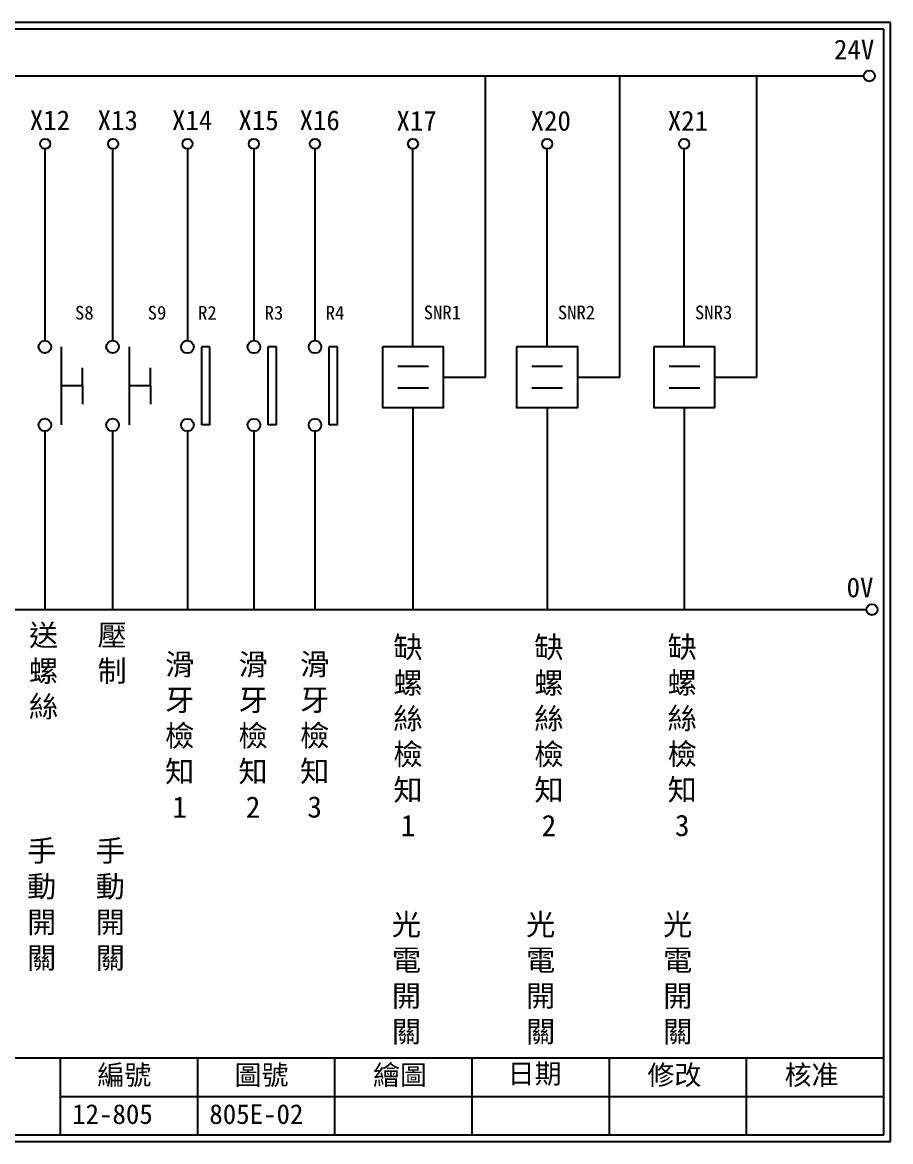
# Model space of a CAD drawing. Extents: x 325 to 612, y 3 to 207.
# Drawn here: x 454.1 to 612.3, y 3 to 207 of the extents above; entities that cross this region are included whole.
import ezdxf

# ---------------------------------------------------------------- set-up
doc = ezdxf.new("R2010")
doc.units = 0
doc.layers.get('0').update_dxf_attribs({"linetype": 'CONTINUOUS'})
doc.layers.add('圖框層', color=7, linetype='CONTINUOUS')
doc.layers.add('標尺寸層', color=3, linetype='CONTINUOUS')
doc.styles.add('CNS', font='romanc.shx', dxfattribs={"bigfont": 'chineset.shx'})
doc.styles.add('STSL', font='KAIU.TTF')

msp = doc.modelspace()

# ---------------------------------------------------------------- linework, layer by layer
for p, q in [((538.51, 142.31), (538.51, 197.22)), ((562.96, 142.31), (562.96, 197.22)), ((587.95, 142.31), (587.95, 197.22)), ((525.29, 147.89), (525.29, 183.91)), ((549.74, 147.89), (549.74, 183.91)), ((574.72, 147.89), (574.72, 183.91)), ((488.29, 147.83), (486.79, 147.83)), ((500.41, 147.83), (498.9, 147.83)), ((511.54, 147.83), (510.04, 147.83)), ((530.8, 142.31), (538.51, 142.31)), ((555.25, 142.31), (562.96, 142.31)), ((580.24, 142.31), (587.95, 142.31)), ((525.29, 136.73), (525.29, 99.96)), ((549.74, 136.73), (549.74, 99.96)), ((574.72, 136.73), (574.72, 99.96)), ((488.29, 133.6), (486.79, 133.6)), ((500.41, 133.6), (498.9, 133.6)), ((511.54, 133.6), (510.04, 133.6))]:
    msp.add_line(p, q)
at = {"color": 7}
for p, q in [((465.08, 140.72), (465.08, 144.03)), ((477.44, 140.72), (477.44, 144.03)), ((465.08, 140.72), (465.08, 137.41)), ((477.44, 140.72), (477.44, 137.41))]:
    msp.add_line(p, q, dxfattribs=at)
for points in [[(519.78, 147.89), (530.8, 147.89), (530.8, 136.73), (519.78, 136.73)], [(544.22, 147.89), (555.25, 147.89), (555.25, 136.73), (544.22, 136.73)], [(569.21, 147.89), (580.24, 147.89), (580.24, 136.73), (569.21, 136.73)]]:
    msp.add_lwpolyline(points, close=True)
for centre in [(608.44, 197.22), (608.92, 99.96)]:
    msp.add_circle(centre, 1)
at = {"layer": '圖框層', "color": 7}
for p, q in [((612.32, 206.97), (325.32, 206.97)), ((612.32, 3), (612.32, 206.97)), ((611.07, 205.72), (326.57, 205.72)), ((611.07, 4.25), (611.07, 205.72)), ((326.57, 18.25), (611.07, 18.25)), ((461.07, 4.25), (461.07, 18.25)), ((486.07, 4.25), (486.07, 18.25)), ((511.07, 4.25), (511.07, 18.25)), ((536.07, 4.25), (536.07, 18.25)), ((561.07, 4.25), (561.07, 18.25)), ((586.07, 4.25), (586.07, 18.25)), ((461.07, 11.25), (611.07, 11.25)), ((326.57, 4.25), (611.07, 4.25)), ((325.32, 3), (612.32, 3))]:
    msp.add_line(p, q, dxfattribs=at)
at = {"layer": '標尺寸層', "color": 7}
for p, q in [((329.84, 197.22), (607.44, 197.22)), ((458.21, 183.91), (458.21, 148.99)), ((470.56, 183.91), (470.56, 148.99)), ((484.18, 183.91), (484.18, 148.99)), ((496.3, 183.91), (496.3, 148.99)), ((507.43, 183.91), (507.43, 148.99)), ((461.21, 147.84), (461.21, 133.61)), ((473.57, 147.84), (473.57, 133.61)), ((486.79, 133.6), (486.79, 147.83)), ((488.29, 133.6), (488.29, 147.83)), ((498.9, 133.6), (498.9, 147.83)), ((500.41, 133.6), (500.41, 147.83)), ((510.04, 133.6), (510.04, 147.83)), ((511.54, 133.6), (511.54, 147.83)), ((522.53, 144.34), (528.1, 144.34)), ((546.97, 144.34), (552.54, 144.34)), ((571.96, 144.34), (577.53, 144.34)), ((465.08, 140.72), (461.21, 140.72)), ((477.44, 140.72), (473.57, 140.72)), ((522.53, 140.37), (528.1, 140.37)), ((546.97, 140.37), (552.54, 140.37)), ((571.96, 140.37), (577.53, 140.37)), ((458.21, 132.46), (458.21, 99.95)), ((470.56, 132.46), (470.56, 99.95)), ((484.18, 132.46), (484.18, 99.96)), ((484.18, 132.45), (484.18, 99.96)), ((496.3, 132.46), (496.3, 99.96)), ((496.3, 132.45), (496.3, 99.96)), ((507.43, 132.46), (507.43, 99.96)), ((507.43, 132.45), (507.43, 99.96)), ((330.05, 99.96), (607.92, 99.96))]:
    msp.add_line(p, q, dxfattribs=at)
for centre, radius in [((458.28, 184.83), 0.92), ((470.64, 184.83), 0.92), ((484.18, 184.83), 0.92), ((496.3, 184.83), 0.92), ((507.43, 184.83), 0.92), ((525.29, 184.83), 0.92), ((549.74, 184.83), 0.92), ((574.72, 184.83), 0.92), ((458.21, 147.84), 1.15), ((470.56, 147.84), 1.15), ((484.18, 147.83), 1.15), ((496.3, 147.83), 1.15), ((507.43, 147.83), 1.15), ((458.21, 133.61), 1.15), ((470.56, 133.61), 1.15), ((484.18, 133.6), 1.15), ((496.3, 133.6), 1.15), ((507.43, 133.6), 1.15)]:
    msp.add_circle(centre, radius, dxfattribs=at)

# ---------------------------------------------------------------- texts
at = {"layer": '圖框層', "color": 4, "style": 'STSL'}
for s, height, p in [('24V', 3.6, (602, 200.22)), ('X12', 3.6, (455.46, 187.33)), ('X13', 3.6, (467.82, 187.33)), ('X14', 3.6, (481.37, 187.33)), ('X15', 3.6, (493.48, 187.33)), ('X16', 3.6, (504.61, 187.33)), ('X17', 3.6, (522.28, 187.24)), ('X20', 3.6, (546.72, 187.24)), ('X21', 3.6, (571.71, 187.24)), ('S8', 2.5, (463.7, 152.81)), ('S9', 2.5, (476.94, 152.81)), ('R2', 2.5, (486.13, 152.8)), ('R3', 2.5, (498.25, 152.8)), ('R4', 2.5, (509.38, 152.8)), ('SNR1', 2.5, (527.24, 152.86)), ('SNR2', 2.5, (551.68, 152.86)), ('SNR3', 2.5, (576.67, 152.86)), ('0V', 3.6, (604.3, 102.2)), ('編號', 3.6, (467.78, 13.34)), ('圖號', 3.6, (492.78, 13.34)), ('繪圖', 3.6, (518.01, 13.34)), ('日期', 3.6, (542.54, 13.59)), ('修改', 3.6, (568.01, 13.34)), ('核准', 3.6, (593.01, 13.34)), ('12-805', 3.6, (463.18, 6.22)), ('805E-02', 3.6, (488.18, 6.22))]:
    msp.add_text(s, height=height, dxfattribs=at).set_placement(p)
at = {"layer": '標尺寸層', "color": 7, "char_height": 3.9, "width": 4.9608, "style": 'CNS'}
for s, insert, attachment_point in [('{\\fDFKai-SB|b0|i0|c136|p65;送螺絲}', (455.32, 97.23), 1), ('{\\fDFKai-SB|b0|i0|c136|p65;壓制}', (467.81, 97.23), 1), ('{\\fDFKai-SB|b0|i0|c136|p65;缺螺絲檢知1}', (524.38, 76.85), 5), ('{\\fDFKai-SB|b0|i0|c136|p65;缺螺絲檢知2}', (550.06, 76.85), 5), ('{\\fDFKai-SB|b0|i0|c136|p65;缺螺絲檢知3}', (574.35, 76.85), 5), ('{\\fDFKai-SB|b0|i0|c136|p65;滑牙檢知1}', (482.77, 76.97), 5), ('{\\fDFKai-SB|b0|i0|c136|p65;滑牙檢知2}', (496.15, 76.97), 5), ('{\\fDFKai-SB|b0|i0|c136|p65;滑牙檢知3}', (507.37, 76.97), 5), ('{\\fDFKai-SB|b0|i0|c136|p65;手動開關}', (454.97, 57.95), 1), ('{\\fDFKai-SB|b0|i0|c136|p65;手動開關}', (467.47, 57.95), 1), ('{\\fDFKai-SB|b0|i0|c136|p65;光電開關}', (524.1, 32.6), 5), ('{\\fDFKai-SB|b0|i0|c136|p65;光電開關}', (548.55, 32.6), 5), ('{\\fDFKai-SB|b0|i0|c136|p65;光電開關}', (573.53, 32.6), 5)]:
    msp.add_mtext(s, dxfattribs=dict(at, insert=insert, attachment_point=attachment_point))

doc.saveas('drawing.dxf')
